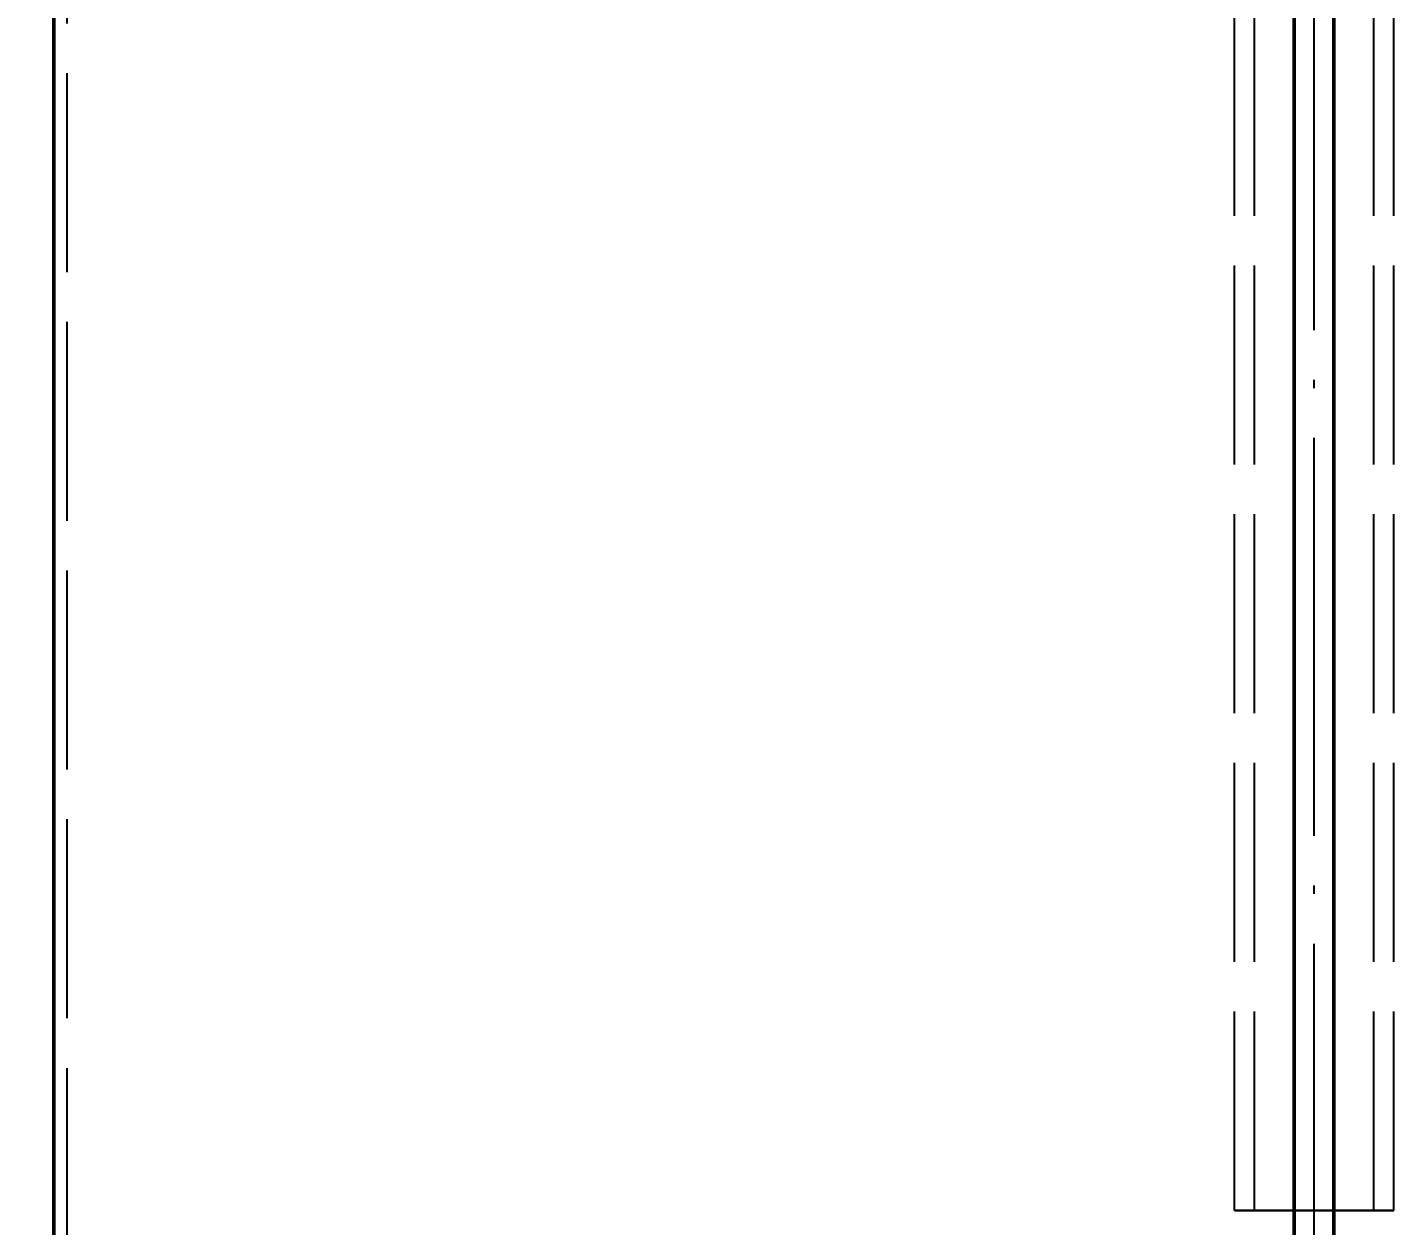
# Model space of a CAD drawing. Header units: millimetres. Extents: x 0 to 420, y 0 to 297.
# Drawn here: x 69.6 to 90.2, y 177.37 to 195.44 of the extents above; entities that cross this region are included whole.
import ezdxf

# ---------------------------------------------------------------- set-up
doc = ezdxf.new("R2010")
doc.units = ezdxf.units.MM
doc.linetypes.add('ISO02-TRAZOS', pattern=[3.75, 3, -0.75])
doc.linetypes.add('ISO04-TRAZO-PUNTO', pattern=[7.625, 6, -0.75, 0.125, -0.75])
for name, color, linetype, lineweight in [('01-VISIBLE', 7, 'CONTINUOUS', 50), ('02-OCULTA', 4, 'ISO02-TRAZOS', 25), ('03-EJE', 1, 'ISO04-TRAZO-PUNTO', 25), ('04-COTA', 3, 'CONTINUOUS', 25)]:
    doc.layers.add(name, color=color, linetype=linetype, lineweight=lineweight)
doc.styles.add('ISO3098', font='isocpeur.ttf')
doc.dimstyles.new('FLAMA-ISO', dxfattribs={"dimtxt": 3.5, "dimasz": 3, "dimexe": 2, "dimexo": 1, "dimgap": 1, "dimtad": 1, "dimdec": 1, "dimtxsty": 'ISO3098', "dimcen": 2.5, "dimclrd": 3, "dimclre": 3, "dimclrt": 3, "dimazin": 3, "dimtfac": 1, "dimtmove": 0, "dimatfit": 3, "dimlwd": 25, "dimlwe": 25})

msp = doc.modelspace()

# ---------------------------------------------------------------- linework, layer by layer
at = {"layer": '01-VISIBLE'}
for p, q in [((70, 173), (70, 208.82)), ((88.7, 173.2), (88.7, 208.82)), ((89.3, 173.2), (89.3, 208.82))]:
    msp.add_line(p, q, dxfattribs=at)
at = {"layer": '02-OCULTA'}
for p, q in [((87.8, 177.6), (87.8, 244.395)), ((88.1, 177.6), (88.1, 244.395)), ((89.9, 177.6), (89.9, 244.395)), ((90.2, 177.6), (90.2, 244.395)), ((70.2, 173), (70.2, 232.2)), ((88.7, 176.172), (88.7, 232)), ((89.3, 176.172), (89.3, 232))]:
    msp.add_line(p, q, dxfattribs=at)
for points in [[(90.2, 177.6), (90.1, 177.6), (90, 177.6), (89.9, 177.6), (89.8, 177.6), (89.7, 177.6), (89.6, 177.6), (89.5, 177.6), (89.4, 177.6), (89.3, 177.6), (89.2, 177.6), (89.1, 177.6), (89, 177.6), (88.9, 177.6), (88.8, 177.6), (88.7, 177.6), (88.6, 177.6), (88.5, 177.6), (88.4, 177.6), (88.3, 177.6), (88.2, 177.6), (88.1, 177.6), (88, 177.6), (87.9, 177.6), (87.8, 177.6)], [(87.8, 177.6), (87.9, 177.6), (88, 177.6), (88.1, 177.6), (88.2, 177.6), (88.3, 177.6), (88.4, 177.6), (88.5, 177.6), (88.6, 177.6), (88.7, 177.6), (88.8, 177.6), (88.9, 177.6), (89, 177.6), (89.1, 177.6), (89.2, 177.6), (89.3, 177.6), (89.4, 177.6), (89.5, 177.6), (89.6, 177.6), (89.7, 177.6), (89.8, 177.6), (89.9, 177.6), (90, 177.6), (90.1, 177.6), (90.2, 177.6)], [(89.9, 177.6), (89.8, 177.6), (89.7, 177.6), (89.6, 177.6), (89.5, 177.6), (89.4, 177.6), (89.3, 177.6), (89.2, 177.6), (89.1, 177.6), (89, 177.6), (88.9, 177.6), (88.8, 177.6), (88.7, 177.6), (88.6, 177.6), (88.5, 177.6), (88.4, 177.6), (88.3, 177.6), (88.2, 177.6), (88.1, 177.6)], [(88.1, 177.6), (88.2, 177.6), (88.3, 177.6), (88.4, 177.6), (88.5, 177.6), (88.6, 177.6), (88.7, 177.6), (88.8, 177.6), (88.9, 177.6), (89, 177.6), (89.1, 177.6), (89.2, 177.6), (89.3, 177.6), (89.4, 177.6), (89.5, 177.6), (89.6, 177.6), (89.7, 177.6), (89.8, 177.6), (89.9, 177.6)]]:
    msp.add_lwpolyline(points, dxfattribs=at)
at = {"layer": '03-EJE'}
msp.add_line((89, 168), (89, 251.795), dxfattribs=at)

# ---------------------------------------------------------------- dimensions: what is measured, and where the dimension line sits
at = {"layer": '04-COTA'}
msp.add_linear_dim(base=(53, 173), p1=(70, 173), p2=(86, 246.795), angle=90, dimstyle='FLAMA-ISO', override={"dimlfac": 5}, dxfattribs=at).render()

doc.saveas('drawing.dxf')
